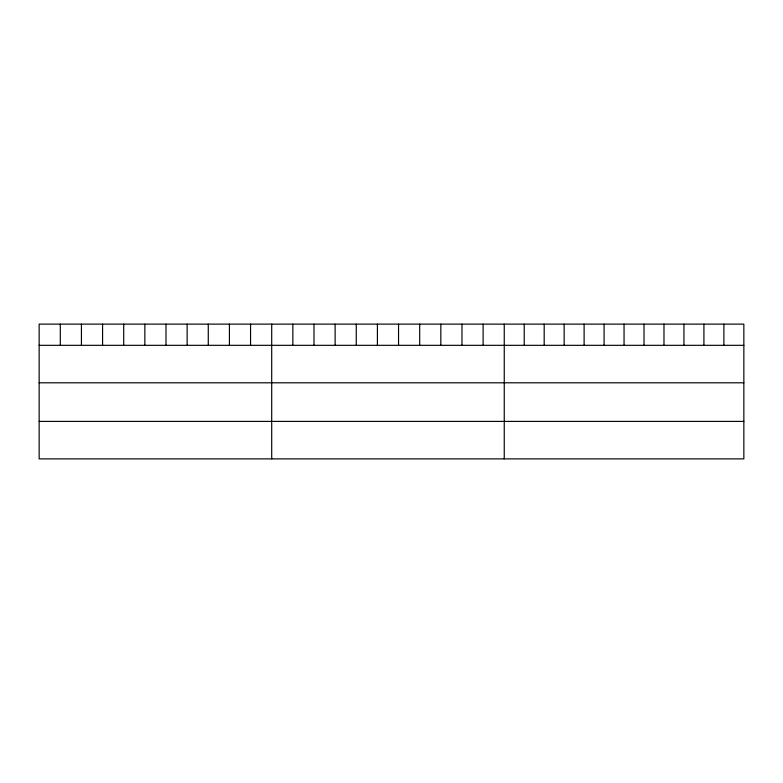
<?xml version="1.0" encoding="UTF-8"?>
<svg xmlns="http://www.w3.org/2000/svg" width="783" height="783" viewBox="0 0 783 783"><rect width="100%" height="100%" fill="white"/><g stroke="black" fill="none" stroke-linecap="round" stroke-linejoin="round"><path stroke-width="1.17" d="M743.85 345.323L743.85 458.877L39.15 458.877L39.15 324.123L743.85 324.123L743.85 345.323L39.15 345.323M39.15 382.799L743.85 382.799M39.15 421.401L743.85 421.401M723.884 324.123L723.884 345.323M703.917 324.123L703.917 345.323M683.95 324.123L683.95 345.323M663.984 324.123L663.984 345.323M644.018 324.123L644.018 345.323M624.051 324.123L624.051 345.323M604.085 324.123L604.085 345.323M584.118 324.123L584.118 345.323M564.151 324.123L564.151 345.323M544.185 324.123L544.185 345.323M524.219 324.123L524.219 345.323M504.252 324.123L504.252 458.877M483.111 324.123L483.111 345.323M461.97 324.123L461.97 345.323M440.829 324.123L440.829 345.323M419.688 324.123L419.688 345.323M398.547 324.123L398.547 345.323M377.406 324.123L377.406 345.323M356.265 324.123L356.265 345.323M335.124 324.123L335.124 345.323M313.983 324.123L313.983 345.323M292.842 324.123L292.842 345.323M271.701 324.123L271.701 458.877M250.56 324.123L250.56 345.323M229.419 324.123L229.419 345.323M208.278 324.123L208.278 345.323M187.137 324.123L187.137 345.323M165.996 324.123L165.996 345.323M144.855 324.123L144.855 345.323M123.714 324.123L123.714 345.323M102.573 324.123L102.573 345.323M81.432 324.123L81.432 345.323M60.291 324.123L60.291 345.323"/></g></svg>
